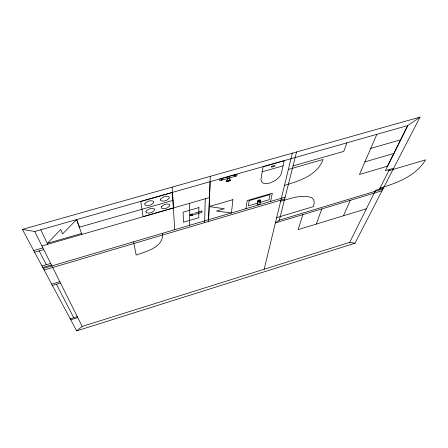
<?xml version="1.0" encoding="UTF-8"?>
<svg xmlns="http://www.w3.org/2000/svg" width="448" height="448" viewBox="0 0 448 448"><rect width="100%" height="100%" fill="white"/><g stroke="black" fill="none" stroke-linecap="round" stroke-linejoin="round"><path stroke-width="0.67" d="M204.596 222.639L205.262 198.766M208.522 221.48L210.314 176.333M208.622 219.694L210.14 181.675M221.598 180.214L221.771 178.506M227.808 176.792C228.883 178.965 226.145 180.23 226.15 181.726L227.914 181.608L230.121 180.594L230.345 179.995L229.057 178.769L229.275 176.378M235.155 176.361L235.334 174.653M245.958 208.673L247.15 200.575L272.334 193.206L270.575 201.415M283.069 165.861L284.222 160.77L263.105 166.768L260.994 178.808C261.033 189.784 280.89 179.743 281.422 172.939L283.074 165.855L262.22 171.808M264.158 269.242L292.32 153.171M382.043 190.747L275.397 222.919L279.339 220.17L296.559 151.978M302.898 214.626L298.127 229.634L366.408 208.762M316.26 224.09L321.838 208.914M346.942 142.839L343.79 151.374L293.042 165.9M376.863 134.327L359.453 174.474L387.57 166.186L407.775 125.552L420.017 117.107L354.99 243.219L76.692 330.893L22.4 229.41L420.017 117.107M343.504 215.762L350.286 200.334M76.692 330.893L82.191 326.435L349.703 242.357L375.592 190.294L383.505 187.914M379.473 189.129L389.413 169.495M47.281 243.443L60.766 229.482L62.602 233.901L76.597 219.598L81.889 234.433M259.179 201.124L260.081 200.334L259.011 200.278L258.143 200.9L258.838 201.219M70.218 318.791L77.274 316.602M70.762 319.805L77.778 317.621M51.671 284.127L59.808 281.686M276.679 217.638L313.466 206.595L314.238 202.955L313.807 200.071L312.127 197.971C301.974 193.654 290.73 198.772 280.666 201.202M52.388 285.46L60.486 283.024M380.01 188.07C397.219 183.081 415.867 175.902 425.6 159.846L388.774 170.75M279.339 220.17L382.967 188.961M42.784 267.518L51.447 264.964M43.282 268.447L285.158 197.126M44.134 270.038L284.687 198.985M393.652 168.241L385.336 170.699L407.781 125.546L34.709 231.493L22.4 229.41M41.978 266L50.686 263.435M364.913 161.879L393.915 153.429M284.514 185.349C299.309 181.054 317.268 175.319 323.126 159.466L288.372 169.439M33.718 250.561L42.913 247.901M34.619 252.246L43.764 249.598M370.754 148.417L400.691 139.798M47.247 243.376L81.547 233.486M41.944 245.963L209.468 197.551M172.984 200.379L79.374 227.181L76.67 219.593M227.662 178.489L219.811 180.723L219.923 179.032L237.065 174.166L236.874 175.868L229.118 178.074M227.618 179.015L229.074 178.601M349.703 242.357L354.99 243.219M39.2 250.919L46.334 264.718M56.437 284.239L73.752 317.694M34.709 231.493L82.191 326.435M40.74 229.779L47.706 244.3M133.554 241.83L136.181 255.052C146.35 251.451 163.979 247.201 162.49 233.296M173.359 208.023L174.742 229.684M172.138 187.118L173.466 208.012M189.37 203.398L189.745 225.282M198.895 207.592L198.789 217.711L183.478 222.202L183.114 212.173L198.895 207.592M201.936 211.014L201.908 212.436L194.779 214.519L194.774 213.108L201.936 211.014M222.538 178.97L221.715 179.368L222.538 178.97M234.45 175.588C234.326 176.344 235.962 175.101 234.45 175.588M232.882 199.657L231.47 212.957L216.44 211.064L224.358 208.74L209.149 206.567L232.882 199.657M249.155 200.687L248.366 205.834L269.013 199.758L270.099 194.555L249.155 200.687M257.426 201.051L257.79 201.634L258.647 201.611L260.187 200.934L260.82 200.054L258.944 199.959L257.426 201.051M257.779 201.466L257.202 204.73L260.075 203.879L260.686 200.614L257.779 201.466M271.6 166.359L271.432 167.21L274.764 166.258L274.938 165.407L271.6 166.359M144.984 203.543L144.721 204.254L145.219 205.173C148.159 206.282 152.365 205.016 153.759 202.104L153.283 201.174C150.45 200.021 146.916 201.292 144.984 203.543M146.082 211.148L145.824 211.837L146.306 212.716C149.19 213.746 153.266 212.526 154.661 209.703L154.196 208.818C151.418 207.738 147.997 208.975 146.082 211.148M160.709 199.058L160.423 199.78L160.871 200.71C163.8 201.858 167.938 200.508 169.361 197.652L168.935 196.717C166.135 195.518 162.641 196.862 160.709 199.058M161.459 206.73L161.179 207.424L161.616 208.309C164.489 209.384 168.498 208.079 169.921 205.318L169.506 204.422C166.757 203.302 163.374 204.607 161.459 206.73M190.473 214.586L189.963 215.466L191.447 215.706L193.026 215.006L193.547 214.127L192.058 213.881L190.473 214.586M191.022 214.676L190.73 215.012L191.033 215.342C191.576 215.505 193.379 214.749 192.472 214.25L191.022 214.676M230.35 180.062L228.458 181.11L226.027 181.306L230.35 180.062M173.398 207.9L143.114 216.642L140.756 201.488L172.418 192.494L173.398 207.9"/></g></svg>
